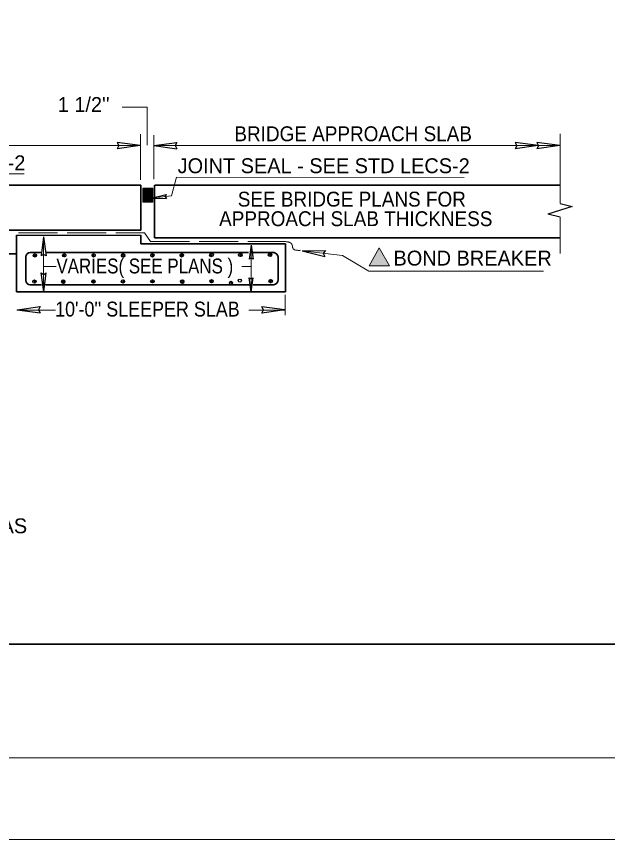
# Model space of a CAD drawing. Extents: x 34103 to 34476, y -22046 to -21727.
# Drawn here: x 34241.1 to 34277.5, y -21993.3 to -21942.6 of the extents above; entities that cross this region are included whole.
import ezdxf

# ---------------------------------------------------------------- set-up
doc = ezdxf.new("R2010")
doc.units = 0
doc.header["$LTSCALE"] = 0.4
doc.header["$PDMODE"] = 32
doc.header["$PDSIZE"] = 0.2
doc.linetypes.add('LONG_DASHED', pattern=[7.5, 6, -1.5])
doc.layers.add('1', color=7, linetype='Continuous', lineweight=25)
doc.layers.add('60', color=7, linetype='Continuous', lineweight=13)

msp = doc.modelspace()

# ---------------------------------------------------------------- hatches: boundary and pattern name
at = {"layer": '1'}
msp.add_hatch(color=256, dxfattribs=at).paths.add_polyline_path([(34263.4495, -21956.8657), (34264.0835, -21957.9637), (34262.8155, -21957.9637)])

# ---------------------------------------------------------------- linework, layer by layer
at = {"layer": '1', "lineweight": 13}
for p, q in [((34248.7556, -21952.678), (34248.7556, -21949.8561)), ((34249.5609, -21952.6385), (34249.5609, -21949.9303)), ((34274.5843, -21954.1258), (34274.5843, -21949.8367)), ((34222.3714, -21950.5622), (34248.7556, -21950.5622)), ((34274.5843, -21950.5622), (34249.5609, -21950.5622)), ((34241.5892, -21952.3089), (34223.5369, -21952.3089)), ((34248.885, -21953.195), (34249.5132, -21953.195)), ((34248.885, -21953.2229), (34249.5132, -21953.2229)), ((34248.885, -21953.2506), (34249.5132, -21953.2506)), ((34248.885, -21953.2783), (34249.5132, -21953.2783)), ((34248.885, -21953.3062), (34249.5132, -21953.3062)), ((34248.885, -21953.334), (34249.5132, -21953.334)), ((34248.8862, -21954.0562), (34248.8862, -21953.1858)), ((34248.9142, -21954.0562), (34248.9142, -21953.1858)), ((34248.9418, -21954.0562), (34248.9418, -21953.1858)), ((34248.9695, -21954.0562), (34248.9695, -21953.1858)), ((34248.9974, -21954.0562), (34248.9974, -21953.1858)), ((34249.0252, -21954.0562), (34249.0252, -21953.1858)), ((34249.0529, -21954.0562), (34249.0529, -21953.1858)), ((34249.0808, -21954.0562), (34249.0808, -21953.1858)), ((34249.1085, -21954.0562), (34249.1085, -21953.1858)), ((34249.1363, -21954.0562), (34249.1363, -21953.1858)), ((34249.1641, -21954.0562), (34249.1641, -21953.1858)), ((34249.1918, -21954.0562), (34249.1918, -21953.1858)), ((34249.2196, -21954.0562), (34249.2196, -21953.1858)), ((34249.2474, -21954.0562), (34249.2474, -21953.1858)), ((34249.2752, -21954.0562), (34249.2752, -21953.1858)), ((34249.303, -21954.0562), (34249.303, -21953.1858)), ((34249.3308, -21954.0562), (34249.3308, -21953.1858)), ((34249.3586, -21954.0562), (34249.3586, -21953.1858)), ((34249.3864, -21954.0562), (34249.3864, -21953.1858)), ((34249.4141, -21954.0562), (34249.4141, -21953.1858)), ((34249.4418, -21954.0562), (34249.4418, -21953.1858)), ((34249.4697, -21954.0562), (34249.4697, -21953.1858)), ((34249.4975, -21954.0562), (34249.4975, -21953.1858)), ((34248.885, -21953.3617), (34249.5132, -21953.3617)), ((34248.885, -21953.3896), (34249.5132, -21953.3896)), ((34248.885, -21953.4173), (34249.5132, -21953.4173)), ((34248.885, -21953.4451), (34249.5132, -21953.4451)), ((34248.885, -21953.4728), (34249.5132, -21953.4728)), ((34248.885, -21953.5007), (34249.5132, -21953.5007)), ((34248.885, -21953.5285), (34249.5132, -21953.5285)), ((34248.885, -21953.5562), (34249.5132, -21953.5562)), ((34248.885, -21953.5839), (34249.5132, -21953.5839)), ((34248.885, -21953.6118), (34249.5132, -21953.6118)), ((34248.885, -21953.6396), (34249.5132, -21953.6396)), ((34248.885, -21953.6673), (34249.5132, -21953.6673)), ((34248.885, -21953.6951), (34249.5132, -21953.6951)), ((34248.885, -21953.7228), (34249.5132, -21953.7228)), ((34248.885, -21953.7507), (34249.5132, -21953.7507)), ((34248.885, -21953.7785), (34249.5132, -21953.7785)), ((34248.885, -21953.8062), (34249.5132, -21953.8062)), ((34248.885, -21953.834), (34249.5132, -21953.834)), ((34248.885, -21953.8618), (34249.5132, -21953.8618)), ((34248.885, -21953.8895), (34249.5132, -21953.8895)), ((34248.885, -21953.9172), (34249.5132, -21953.9172)), ((34248.885, -21953.9452), (34249.5132, -21953.9452)), ((34248.885, -21953.9729), (34249.5132, -21953.9729)), ((34248.885, -21954.0007), (34249.5132, -21954.0007)), ((34248.885, -21954.0286), (34249.5132, -21954.0286)), ((34274.5843, -21954.983), (34274.5843, -21957.2174)), ((34257.6615, -21959.7657), (34257.6615, -21961.0134)), ((34241.1309, -21960.6951), (34243.5115, -21960.6951)), ((34255.4165, -21960.6951), (34257.6615, -21960.6951))]:
    msp.add_line(p, q, dxfattribs=at)
at = {"layer": '1'}
for p, q in [((34248.7277, -21950.5628), (34247.3083, -21950.3679)), ((34248.7277, -21950.5628), (34247.3083, -21950.7579)), ((34249.576, -21950.5645), (34250.9952, -21950.3693)), ((34249.576, -21950.5645), (34250.9952, -21950.7593)), ((34273.231, -21950.5683), (34271.8118, -21950.3733)), ((34273.231, -21950.5683), (34271.8118, -21950.7633)), ((34274.5577, -21950.5683), (34273.1382, -21950.3733)), ((34274.5577, -21950.5683), (34273.1382, -21950.7633)), ((34249.3974, -21953.8052), (34250.3243, -21953.5745)), ((34249.3974, -21953.8052), (34250.3522, -21953.8331)), ((34274.5843, -21954.983), (34273.8286, -21954.7813)), ((34241.1155, -21956.0879), (34248.7719, -21956.0879)), ((34242.7877, -21956.1909), (34242.6273, -21957.3576)), ((34242.7877, -21956.1909), (34242.9479, -21957.3576)), ((34255.5642, -21956.6972), (34255.4441, -21957.5723)), ((34255.5642, -21956.6972), (34255.6847, -21957.5723)), ((34258.7007, -21957.043), (34260.1332, -21957.0185)), ((34258.7007, -21957.043), (34260.0866, -21957.4059)), ((34242.7889, -21959.5785), (34242.6285, -21958.4117)), ((34242.7889, -21959.5785), (34242.9492, -21958.4117)), ((34255.5651, -21959.5785), (34255.4448, -21958.7033)), ((34255.5651, -21959.5785), (34255.6854, -21958.7033)), ((34241.158, -21960.6756), (34242.5773, -21960.4806)), ((34241.158, -21960.6756), (34242.5773, -21960.8707)), ((34257.6342, -21960.691), (34256.215, -21960.496)), ((34257.6342, -21960.691), (34256.215, -21960.8861))]:
    msp.add_line(p, q, dxfattribs=at)
at = {"layer": '1', "lineweight": 35}
for p, q in [((34221.7205, -21953.004), (34248.7719, -21953.004)), ((34248.7719, -21955.7819), (34248.7719, -21953.004)), ((34249.6053, -21956.2578), (34249.6053, -21953.004)), ((34274.5843, -21953.004), (34249.6342, -21953.004)), ((34221.7205, -21955.7819), (34248.7719, -21955.7819)), ((34241.1155, -21956.0879), (34241.1155, -21959.583)), ((34248.7719, -21956.6264), (34248.7719, -21956.0879)), ((34274.5843, -21956.2578), (34249.6053, -21956.2578)), ((34248.7719, -21956.6264), (34257.6694, -21956.6264)), ((34257.6694, -21956.6264), (34257.6694, -21959.583)), ((34241.1155, -21957.2341), (34229.9144, -21957.2341)), ((34241.9556, -21957.1522), (34242.619, -21957.1522)), ((34242.9575, -21957.1522), (34255.3955, -21957.1522)), ((34255.6916, -21957.1522), (34256.9877, -21957.1522)), ((34257.2237, -21958.8848), (34257.2237, -21957.3932)), ((34241.6986, -21958.8774), (34241.6986, -21957.4214)), ((34241.9487, -21959.1427), (34242.6612, -21959.1427)), ((34242.894, -21959.1427), (34255.4802, -21959.1427)), ((34255.6916, -21959.1427), (34256.9276, -21959.1427)), ((34257.6694, -21959.583), (34241.1155, -21959.583))]:
    msp.add_line(p, q, dxfattribs=at)
at = {"layer": '1', "lineweight": 13}
for points in [[(34471.0532, -21993.3173), (34111.0533, -21993.3173), (34111.0533, -21763.3175), (34471.0532, -21763.3175)], [(34248.885, -21954.0562), (34249.5132, -21954.0562), (34249.5132, -21953.1858), (34248.885, -21953.1858)], [(34263.4495, -21956.8657), (34264.0835, -21957.9637), (34262.8155, -21957.9637)]]:
    msp.add_lwpolyline(points, close=True, dxfattribs=at)
for points in [[(34471.0791, -21768.2913), (34126.0792, -21768.2913), (34126.0792, -21988.2912), (34471.0532, -21988.2912)], [(34249.1581, -21950.5356), (34249.1581, -21948.1979), (34247.6154, -21948.1979)], [(34249.3973, -21953.8048), (34250.6591, -21953.6688), (34250.9719, -21952.5088), (34268.6641, -21952.5292)], [(34258.7006, -21957.0422), (34261.1745, -21957.3393), (34262.8074, -21958.3049), (34273.5567, -21958.3049)]]:
    msp.add_lwpolyline(points, dxfattribs=at)
at = {"layer": '1', "lineweight": 35}
msp.add_lwpolyline([(34140.6042, -21981.2803), (34140.6182, -21776.2912), (34466.0791, -21776.2913), (34466.0791, -21981.2912), (34140.5294, -21981.2912)], dxfattribs=at)
at = {"layer": '1'}
for points in [[(34247.3083, -21950.3679), (34247.4182, -21950.5649), (34247.3083, -21950.7579)], [(34250.9952, -21950.3693), (34250.8853, -21950.5664), (34250.9952, -21950.7593)], [(34271.8118, -21950.3733), (34271.9215, -21950.5703), (34271.8118, -21950.7633)], [(34273.1382, -21950.3733), (34273.2482, -21950.5703), (34273.1382, -21950.7633)], [(34250.3243, -21953.5745), (34250.2657, -21953.7129), (34250.3522, -21953.8331)], [(34274.5843, -21954.1258), (34275.3167, -21954.3213), (34273.8286, -21954.7813)], [(34242.9479, -21957.3576), (34242.7861, -21957.2674), (34242.6273, -21957.3576)], [(34260.1332, -21957.0185), (34260.0007, -21957.2012), (34260.0866, -21957.4059)], [(34255.6847, -21957.5723), (34255.5631, -21957.5047), (34255.4441, -21957.5723)], [(34242.6285, -21958.4117), (34242.7904, -21958.5019), (34242.9492, -21958.4117)], [(34255.4448, -21958.7033), (34255.5665, -21958.7711), (34255.6854, -21958.7033)], [(34242.5773, -21960.4806), (34242.4676, -21960.6777), (34242.5773, -21960.8707)], [(34256.215, -21960.8861), (34256.3248, -21960.6891), (34256.215, -21960.496)]]:
    msp.add_lwpolyline(points, dxfattribs=at)
at = {"layer": '1', "linetype": 'LONG_DASHED', "lineweight": 13}
msp.add_lwpolyline([(34241.2351, -21955.9374), (34248.9871, -21955.9374), (34249.3633, -21956.4646), (34257.6009, -21956.4651)], dxfattribs=at)
at = {"layer": '1'}
for centre in [(34242.251, -21957.3197), (34244.0663, -21957.3197), (34245.8658, -21957.3356), (34247.6811, -21957.3513), (34249.4807, -21957.3356), (34251.2802, -21957.3356), (34253.1429, -21957.304), (34254.8793, -21957.304), (34256.7105, -21957.2882), (34242.2194, -21958.9468), (34244.0031, -21958.9626), (34245.85, -21958.9468), (34247.6654, -21958.931), (34249.4807, -21958.931), (34251.3276, -21958.9626), (34253.1271, -21958.9152), (34254.8628, -21958.8807), (34256.7736, -21958.9152)]:
    msp.add_circle(centre, 0.096, dxfattribs=at)
at = {"layer": '1', "lineweight": 35}
for centre, start, end in [((34256.9103, -21957.4657), 357.81766, 85.56074), ((34256.9103, -21958.8262), 274.43926, 2.18234)]:
    msp.add_arc(centre, 0.3127, start, end, dxfattribs=at)
for centre, major_axis, ratio, start_param, end_param in [((34241.9727, -21957.423), (-0.273, -0.0156), 0.992268, 4.7189127, 6.2288337), ((34241.9701, -21958.8706), (0.0155, 0.2721), 0.99547, 1.6370655, 3.1803897)]:
    msp.add_ellipse(centre, major_axis=major_axis, ratio=ratio, start_param=start_param, end_param=end_param, dxfattribs=at)
at = {"layer": '1', "linetype": 'LONG_DASHED', "lineweight": 13}
msp.add_spline([(34257.6009, -21956.4718), (34258.082, -21956.6709), (34258.1315, -21956.8937), (34258.6016, -21957.0176)], degree=3, dxfattribs=at)
at = {"layer": '1'}
for p in [(34242.2457, -21957.332), (34244.0558, -21957.3286), (34245.8658, -21957.325), (34247.6759, -21957.3215), (34249.4861, -21957.318), (34251.296, -21957.3146), (34253.1062, -21957.3109), (34254.9162, -21957.3075), (34256.7263, -21957.304), (34242.2211, -21958.9433), (34243.9961, -21958.9304), (34245.8554, -21958.9363), (34247.6724, -21958.9328), (34249.4897, -21958.9293), (34251.3067, -21958.9258), (34253.1237, -21958.9222), (34254.3221, -21959.022), (34256.7579, -21958.9152)]:
    msp.add_point(p, dxfattribs=at)
at = {"layer": '60'}
for p, q in [((34242.7882, -21959.5787), (34242.7882, -21956.1906)), ((34255.5647, -21959.5787), (34255.5647, -21956.697)), ((34242.7882, -21958.0122), (34243.5509, -21958.0122)), ((34255.5647, -21958.0122), (34254.9936, -21958.0122))]:
    msp.add_line(p, q, dxfattribs=at)

# ---------------------------------------------------------------- texts
at = {"layer": '1'}
for s, p in [("1 1/2''", (34243.6544, -21948.4928)), ('JOINT SEAL - SEE STD LECS-2', (34223.6813, -21952.0843)), ('JOINT SEAL - SEE STD LECS-2', (34251.0364, -21952.2641)), ('BOND BREAKER  ', (34264.3237, -21957.9552)), ('THE TYPE 3 TERMINAL JOINT FOR BRIDGE APPROACHES,  AS SHOWN THIS DETAIL,  SHALL BE PAID FOR AS ', (34177.0691, -21974.4496))]:
    msp.add_text(s, height=0.9166, dxfattribs=at).set_placement(p)
for s, width, p in [('BRIDGE APPROACH SLAB', 0.95, (34254.5279, -21950.2954)), ('SEE BRIDGE PLANS FOR ', 0.95, (34254.7363, -21954.3234)), ('APPROACH SLAB THICKNESS', 0.95, (34253.5893, -21955.5282)), ('VARIES( SEE PLANS )', 0.85, (34243.5716, -21958.4414)), ("10'-0'' SLEEPER SLAB", 0.9, (34243.4938, -21961.0962))]:
    msp.add_text(s, height=0.9166, dxfattribs=dict(at, width=width)).set_placement(p)

doc.saveas('drawing.dxf')
